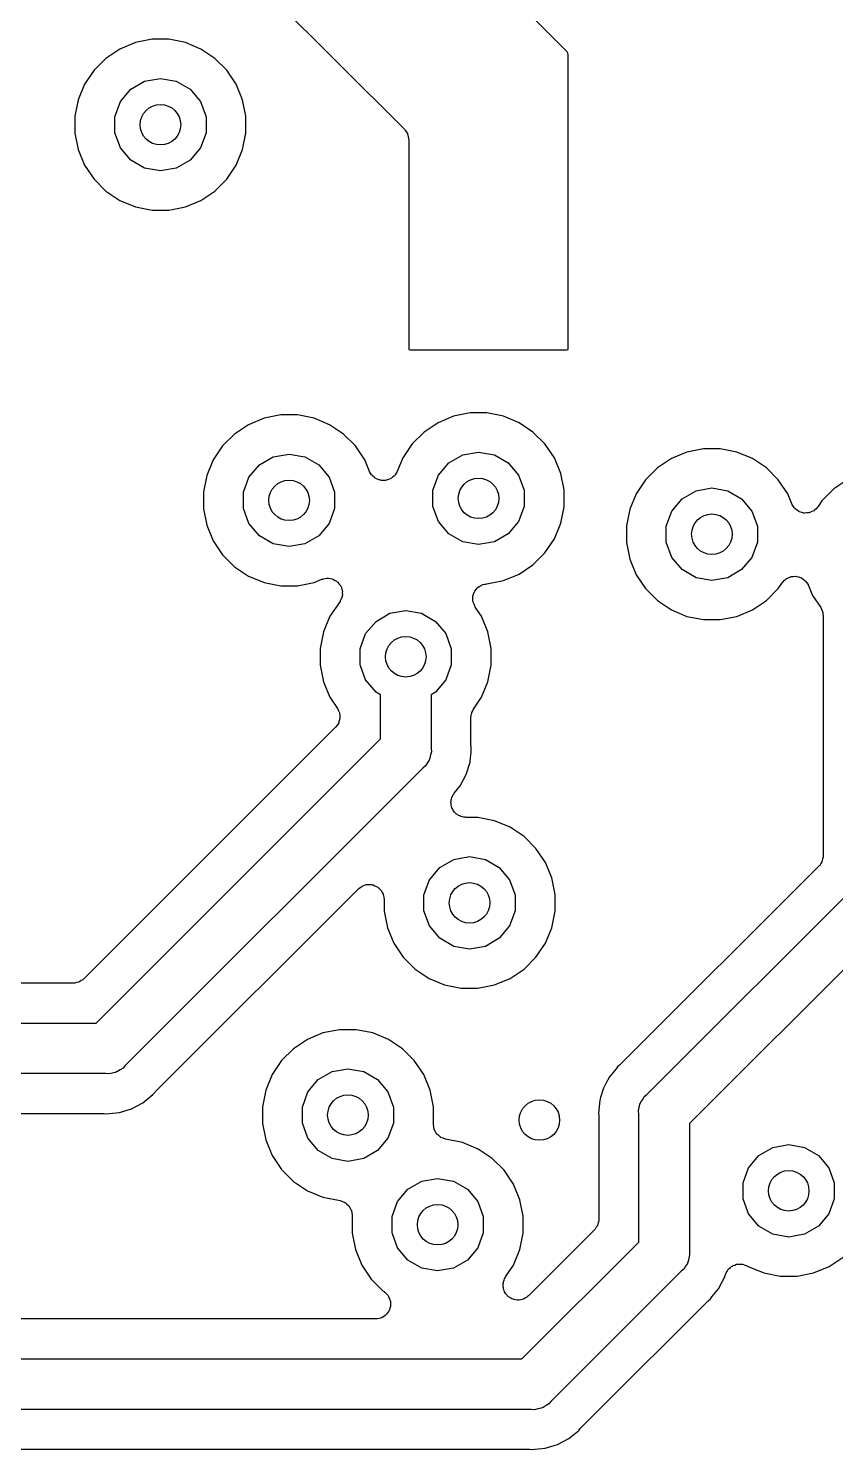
# Model space of a CAD drawing. Extents: x 91.4 to 190.2, y -113.9 to -59.9.
# Drawn here: x 131.45 to 139.54, y -96.61 to -82.34 of the extents above; entities that cross this region are included whole.
import ezdxf

# ---------------------------------------------------------------- set-up
doc = ezdxf.new("R2010")
doc.units = 0
doc.header["$MEASUREMENT"] = 0
doc.layers.add('BLACK', color=7, linetype='CONTINUOUS')

msp = doc.modelspace()

# ---------------------------------------------------------------- linework, layer by layer
at = {"layer": 'BLACK', "linetype": 'CONTINUOUS'}
for p, q in [((133.474, -81.6139), (135.216, -83.3561)), ((136.85, -82.5796), (136.504, -82.2339)), ((132.364, -82.5504), (132.224, -82.6442)), ((132.52, -82.4857), (132.364, -82.5504)), ((132.686, -82.4528), (132.52, -82.4857)), ((132.854, -82.4528), (132.686, -82.4528)), ((133.02, -82.4857), (132.854, -82.4528)), ((133.176, -82.5504), (133.02, -82.4857)), ((133.316, -82.6442), (133.176, -82.5504)), ((136.857, -82.5911), (136.85, -82.5796)), ((132.224, -82.6442), (132.104, -82.7636)), ((133.436, -82.7636), (133.316, -82.6442)), ((136.86, -82.6048), (136.857, -82.5911)), ((136.86, -85.5552), (136.86, -82.6048)), ((132.104, -82.7636), (132.01, -82.904)), ((132.611, -82.8737), (132.77, -82.8457)), ((132.77, -82.8457), (132.929, -82.8737)), ((133.53, -82.904), (133.436, -82.7636)), ((132.01, -82.904), (131.946, -83.06)), ((132.368, -83.0779), (132.472, -82.9544)), ((132.472, -82.9544), (132.611, -82.8737)), ((132.929, -82.8737), (133.068, -82.9544)), ((133.068, -82.9544), (133.172, -83.0779)), ((133.594, -83.06), (133.53, -82.904)), ((131.946, -83.06), (131.913, -83.2256)), ((132.313, -83.2294), (132.368, -83.0779)), ((133.172, -83.0779), (133.227, -83.2294)), ((133.627, -83.2256), (133.594, -83.06)), ((131.913, -83.2256), (131.913, -83.3944)), ((132.313, -83.3906), (132.313, -83.2294)), ((133.227, -83.2294), (133.227, -83.3906)), ((133.627, -83.3944), (133.627, -83.2256)), ((131.913, -83.3944), (131.946, -83.56)), ((132.368, -83.5421), (132.313, -83.3906)), ((133.227, -83.3906), (133.172, -83.5421)), ((133.594, -83.56), (133.627, -83.3944)), ((135.216, -83.3561), (135.22, -83.3615)), ((135.22, -83.3615), (135.225, -83.3657)), ((135.225, -83.3657), (135.235, -83.3827)), ((135.235, -83.3827), (135.246, -83.3987)), ((135.246, -83.3987), (135.248, -83.4051)), ((135.248, -83.4051), (135.251, -83.4108)), ((135.251, -83.4108), (135.254, -83.4301)), ((135.254, -83.4301), (135.259, -83.4491)), ((131.946, -83.56), (132.01, -83.716)), ((132.472, -83.6656), (132.368, -83.5421)), ((133.172, -83.5421), (133.068, -83.6656)), ((133.53, -83.716), (133.594, -83.56)), ((135.259, -83.4491), (135.259, -83.4556)), ((135.259, -83.4556), (135.26, -83.4621)), ((135.26, -83.4621), (135.26, -85.5552)), ((132.01, -83.716), (132.104, -83.8564)), ((132.611, -83.7463), (132.472, -83.6656)), ((133.068, -83.6656), (132.929, -83.7463)), ((133.436, -83.8564), (133.53, -83.716)), ((132.104, -83.8564), (132.224, -83.9758)), ((132.77, -83.7743), (132.611, -83.7463)), ((132.929, -83.7463), (132.77, -83.7743)), ((133.316, -83.9758), (133.436, -83.8564)), ((132.224, -83.9758), (132.364, -84.0696)), ((133.176, -84.0696), (133.316, -83.9758)), ((132.364, -84.0696), (132.52, -84.1343)), ((132.52, -84.1343), (132.686, -84.1672)), ((132.854, -84.1672), (133.02, -84.1343)), ((133.02, -84.1343), (133.176, -84.0696)), ((132.686, -84.1672), (132.854, -84.1672)), ((135.26, -85.5552), (135.262, -85.5675)), ((135.262, -85.5675), (135.275, -85.57)), ((135.275, -85.57), (136.845, -85.57)), ((136.845, -85.57), (136.858, -85.5675)), ((136.858, -85.5675), (136.86, -85.5552)), ((133.81, -86.2557), (133.654, -86.3204)), ((133.976, -86.2228), (133.81, -86.2557)), ((134.144, -86.2228), (133.976, -86.2228)), ((134.31, -86.2557), (134.144, -86.2228)), ((134.466, -86.3204), (134.31, -86.2557)), ((135.71, -86.2357), (135.554, -86.3004)), ((135.876, -86.2028), (135.71, -86.2357)), ((136.044, -86.2028), (135.876, -86.2028)), ((136.21, -86.2357), (136.044, -86.2028)), ((136.366, -86.3004), (136.21, -86.2357)), ((133.514, -86.4142), (133.394, -86.5336)), ((133.654, -86.3204), (133.514, -86.4142)), ((134.606, -86.4142), (134.466, -86.3204)), ((134.726, -86.5336), (134.606, -86.4142)), ((135.414, -86.3942), (135.294, -86.5136)), ((135.554, -86.3004), (135.414, -86.3942)), ((136.506, -86.3942), (136.366, -86.3004)), ((136.626, -86.5136), (136.506, -86.3942)), ((133.394, -86.5336), (133.3, -86.674)), ((134.82, -86.674), (134.726, -86.5336)), ((135.294, -86.5136), (135.2, -86.654)), ((136.72, -86.654), (136.626, -86.5136)), ((138.216, -86.5628), (138.05, -86.5957)), ((138.384, -86.5628), (138.216, -86.5628)), ((138.55, -86.5957), (138.384, -86.5628)), ((133.3, -86.674), (133.236, -86.83)), ((133.762, -86.7244), (133.901, -86.6437)), ((133.901, -86.6437), (134.06, -86.6157)), ((134.06, -86.6157), (134.219, -86.6437)), ((134.219, -86.6437), (134.358, -86.7244)), ((134.867, -86.789), (134.82, -86.674)), ((135.2, -86.654), (135.144, -86.789)), ((135.558, -86.8279), (135.662, -86.7044)), ((135.662, -86.7044), (135.801, -86.6237)), ((135.801, -86.6237), (135.96, -86.5957)), ((135.96, -86.5957), (136.119, -86.6237)), ((136.119, -86.6237), (136.258, -86.7044)), ((136.258, -86.7044), (136.362, -86.8279)), ((136.784, -86.81), (136.72, -86.654)), ((137.894, -86.6604), (137.754, -86.7542)), ((138.05, -86.5957), (137.894, -86.6604)), ((138.706, -86.6604), (138.55, -86.5957)), ((138.846, -86.7542), (138.706, -86.6604)), ((133.236, -86.83), (133.203, -86.9956)), ((133.603, -86.9994), (133.658, -86.8479)), ((133.658, -86.8479), (133.762, -86.7244)), ((134.358, -86.7244), (134.462, -86.8479)), ((134.462, -86.8479), (134.517, -86.9994)), ((134.878, -86.8055), (134.867, -86.789)), ((134.887, -86.8229), (134.878, -86.8055)), ((134.892, -86.8273), (134.887, -86.8229)), ((134.895, -86.8329), (134.892, -86.8273)), ((134.911, -86.8448), (134.895, -86.8329)), ((134.925, -86.8581), (134.911, -86.8448)), ((134.931, -86.8606), (134.925, -86.8581)), ((134.937, -86.8646), (134.931, -86.8606)), ((134.955, -86.8705), (134.937, -86.8646)), ((135.075, -86.8646), (135.056, -86.8705)), ((135.08, -86.8606), (135.075, -86.8646)), ((135.086, -86.8581), (135.08, -86.8606)), ((135.101, -86.8448), (135.086, -86.8581)), ((135.116, -86.8329), (135.101, -86.8448)), ((135.12, -86.8273), (135.116, -86.8329)), ((135.125, -86.8229), (135.12, -86.8273)), ((135.134, -86.8055), (135.125, -86.8229)), ((135.144, -86.789), (135.134, -86.8055)), ((135.503, -86.9794), (135.558, -86.8279)), ((136.362, -86.8279), (136.417, -86.9794)), ((136.817, -86.9756), (136.784, -86.81)), ((137.754, -86.7542), (137.634, -86.8736)), ((138.966, -86.8736), (138.846, -86.7542)), ((133.203, -86.9956), (133.203, -87.1644)), ((133.603, -87.1606), (133.603, -86.9994)), ((134.517, -86.9994), (134.517, -87.1606)), ((134.973, -86.878), (134.955, -86.8705)), ((134.98, -86.8783), (134.973, -86.878)), ((134.986, -86.8803), (134.98, -86.8783)), ((135.006, -86.8794), (134.986, -86.8803)), ((135.025, -86.8803), (135.006, -86.8794)), ((135.032, -86.8783), (135.025, -86.8803)), ((135.038, -86.878), (135.032, -86.8783)), ((135.056, -86.8705), (135.038, -86.878)), ((135.503, -87.1406), (135.503, -86.9794)), ((136.417, -86.9794), (136.417, -87.1406)), ((136.817, -87.1444), (136.817, -86.9756)), ((137.634, -86.8736), (137.54, -87.014)), ((138.002, -87.0644), (138.141, -86.9837)), ((138.141, -86.9837), (138.3, -86.9557)), ((138.3, -86.9557), (138.459, -86.9837)), ((138.459, -86.9837), (138.598, -87.0644)), ((139.06, -87.014), (138.966, -86.8736)), ((139.524, -86.9642), (139.404, -87.0836)), ((139.664, -86.8704), (139.524, -86.9642)), ((135.558, -87.2921), (135.503, -87.1406)), ((136.417, -87.1406), (136.362, -87.2921)), ((136.784, -87.31), (136.817, -87.1444)), ((137.54, -87.014), (137.476, -87.17)), ((137.898, -87.1879), (138.002, -87.0644)), ((138.598, -87.0644), (138.702, -87.1879)), ((139.102, -87.116), (139.06, -87.014)), ((139.105, -87.1201), (139.102, -87.116)), ((139.106, -87.1249), (139.105, -87.1201)), ((139.118, -87.142), (139.106, -87.1249)), ((139.13, -87.1599), (139.118, -87.142)), ((139.359, -87.1499), (139.344, -87.1642)), ((139.362, -87.1455), (139.359, -87.1499)), ((139.365, -87.1419), (139.362, -87.1455)), ((139.404, -87.0836), (139.365, -87.1419)), ((133.203, -87.1644), (133.236, -87.33)), ((133.658, -87.3121), (133.603, -87.1606)), ((134.517, -87.1606), (134.462, -87.3121)), ((135.662, -87.4156), (135.558, -87.2921)), ((136.362, -87.2921), (136.258, -87.4156)), ((137.476, -87.17), (137.443, -87.3356)), ((137.843, -87.3394), (137.898, -87.1879)), ((138.702, -87.1879), (138.757, -87.3394)), ((139.134, -87.1629), (139.13, -87.1599)), ((139.137, -87.1669), (139.134, -87.1629)), ((139.154, -87.1787), (139.137, -87.1669)), ((139.171, -87.1916), (139.154, -87.1787)), ((139.176, -87.1931), (139.171, -87.1916)), ((139.18, -87.1959), (139.176, -87.1931)), ((139.201, -87.2009), (139.18, -87.1959)), ((139.221, -87.2073), (139.201, -87.2009)), ((139.226, -87.2071), (139.221, -87.2073)), ((139.231, -87.2082), (139.226, -87.2071)), ((139.252, -87.2059), (139.231, -87.2082)), ((139.273, -87.205), (139.252, -87.2059)), ((139.278, -87.2031), (139.273, -87.205)), ((139.282, -87.2026), (139.278, -87.2031)), ((139.301, -87.1932), (139.282, -87.2026)), ((139.321, -87.1851), (139.301, -87.1932)), ((139.325, -87.1817), (139.321, -87.1851)), ((139.329, -87.1795), (139.325, -87.1817)), ((139.344, -87.1642), (139.329, -87.1795)), ((133.236, -87.33), (133.3, -87.486)), ((133.762, -87.4356), (133.658, -87.3121)), ((133.901, -87.5163), (133.762, -87.4356)), ((134.358, -87.4356), (134.219, -87.5163)), ((134.462, -87.3121), (134.358, -87.4356)), ((135.801, -87.4963), (135.662, -87.4156)), ((136.258, -87.4156), (136.119, -87.4963)), ((136.72, -87.466), (136.784, -87.31)), ((137.443, -87.3356), (137.443, -87.5044)), ((137.843, -87.5006), (137.843, -87.3394)), ((138.757, -87.3394), (138.757, -87.5006)), ((133.3, -87.486), (133.394, -87.6264)), ((134.06, -87.5443), (133.901, -87.5163)), ((134.219, -87.5163), (134.06, -87.5443)), ((135.96, -87.5243), (135.801, -87.4963)), ((136.119, -87.4963), (135.96, -87.5243)), ((136.626, -87.6064), (136.72, -87.466)), ((137.443, -87.5044), (137.476, -87.67)), ((137.898, -87.6521), (137.843, -87.5006)), ((138.757, -87.5006), (138.702, -87.6521)), ((133.394, -87.6264), (133.514, -87.7458)), ((136.506, -87.7258), (136.626, -87.6064)), ((137.476, -87.67), (137.54, -87.826)), ((138.002, -87.7756), (137.898, -87.6521)), ((138.702, -87.6521), (138.598, -87.7756)), ((133.514, -87.7458), (133.654, -87.8396)), ((133.654, -87.8396), (133.81, -87.9043)), ((134.404, -87.8662), (134.422, -87.8643)), ((134.422, -87.8643), (134.44, -87.8604)), ((134.44, -87.8604), (134.448, -87.8615)), ((134.448, -87.8615), (134.456, -87.8606)), ((134.456, -87.8606), (134.473, -87.8648)), ((134.473, -87.8648), (134.491, -87.8672)), ((136.21, -87.8843), (136.366, -87.8196)), ((136.366, -87.8196), (136.506, -87.7258)), ((137.54, -87.826), (137.634, -87.9664)), ((138.141, -87.8563), (138.002, -87.7756)), ((138.3, -87.8843), (138.141, -87.8563)), ((138.459, -87.8563), (138.3, -87.8843)), ((138.598, -87.7756), (138.459, -87.8563)), ((139.045, -87.8683), (139.049, -87.8649)), ((139.049, -87.8649), (139.069, -87.8568)), ((139.069, -87.8568), (139.088, -87.8474)), ((139.088, -87.8474), (139.092, -87.8469)), ((139.092, -87.8469), (139.097, -87.845)), ((139.097, -87.845), (139.118, -87.8441)), ((139.118, -87.8441), (139.139, -87.8418)), ((139.139, -87.8418), (139.144, -87.8429)), ((139.144, -87.8429), (139.149, -87.8427)), ((139.149, -87.8427), (139.169, -87.8491)), ((139.169, -87.8491), (139.19, -87.8541)), ((139.19, -87.8541), (139.194, -87.8569)), ((139.194, -87.8569), (139.199, -87.8584)), ((139.199, -87.8584), (139.216, -87.8713)), ((133.81, -87.9043), (133.976, -87.9372)), ((133.976, -87.9372), (134.144, -87.9372)), ((134.144, -87.9372), (134.31, -87.9043)), ((134.31, -87.9043), (134.389, -87.8717)), ((134.389, -87.8717), (134.397, -87.8699)), ((134.397, -87.8699), (134.404, -87.8662)), ((134.491, -87.8672), (134.499, -87.871)), ((134.499, -87.871), (134.507, -87.873)), ((134.507, -87.873), (134.521, -87.8829)), ((134.521, -87.8829), (134.537, -87.8912)), ((134.537, -87.8912), (134.543, -87.8973)), ((134.543, -87.8973), (134.55, -87.9019)), ((134.55, -87.9019), (134.56, -87.9164)), ((134.56, -87.9164), (134.573, -87.9297)), ((134.573, -87.9297), (134.576, -87.9373)), ((134.576, -87.9373), (134.581, -87.9439)), ((134.581, -87.9439), (134.586, -87.9612)), ((134.586, -87.9612), (134.593, -87.9778)), ((134.593, -87.9778), (134.593, -87.986)), ((134.593, -87.986), (134.595, -87.9939)), ((134.595, -87.9939), (134.594, -88.0119)), ((135.911, -88.0212), (135.917, -88.0009)), ((135.917, -88.0009), (135.92, -87.9969)), ((135.92, -87.9969), (135.922, -87.9922)), ((135.922, -87.9922), (135.936, -87.9759)), ((135.936, -87.9759), (135.948, -87.9588)), ((135.948, -87.9588), (135.952, -87.9561)), ((135.952, -87.9561), (135.956, -87.9523)), ((135.956, -87.9523), (135.974, -87.9417)), ((135.974, -87.9417), (135.992, -87.9299)), ((135.992, -87.9299), (135.996, -87.9287)), ((135.996, -87.9287), (136.001, -87.9262)), ((136.001, -87.9262), (136.022, -87.9226)), ((136.022, -87.9226), (136.027, -87.9212)), ((136.027, -87.9212), (136.03, -87.9201)), ((136.03, -87.9201), (136.039, -87.9183)), ((136.039, -87.9183), (136.042, -87.9175)), ((136.042, -87.9175), (136.043, -87.9176)), ((136.043, -87.9176), (136.21, -87.8843)), ((137.634, -87.9664), (137.754, -88.0858)), ((138.846, -88.0858), (138.966, -87.9664)), ((138.966, -87.9664), (139.005, -87.9081)), ((139.005, -87.9081), (139.008, -87.9045)), ((139.008, -87.9045), (139.011, -87.9001)), ((139.011, -87.9001), (139.026, -87.8858)), ((139.026, -87.8858), (139.041, -87.8705)), ((139.041, -87.8705), (139.045, -87.8683)), ((139.216, -87.8713), (139.233, -87.8831)), ((139.233, -87.8831), (139.236, -87.8871)), ((139.236, -87.8871), (139.24, -87.8901)), ((139.24, -87.8901), (139.252, -87.908)), ((139.252, -87.908), (139.264, -87.9251)), ((139.264, -87.9251), (139.265, -87.9299)), ((139.265, -87.9299), (139.268, -87.934)), ((139.268, -87.934), (139.31, -88.036)), ((134.571, -88.0936), (134.47, -88.244)), ((134.574, -88.086), (134.571, -88.0936)), ((134.579, -88.0795), (134.574, -88.086)), ((134.585, -88.0624), (134.579, -88.0795)), ((134.592, -88.0459), (134.585, -88.0624)), ((134.595, -88.0298), (134.592, -88.0377)), ((134.592, -88.0377), (134.592, -88.0459)), ((134.594, -88.0119), (134.595, -88.0298)), ((135.903, -88.0509), (135.904, -88.0461)), ((135.904, -88.072), (135.903, -88.0509)), ((135.904, -88.0412), (135.911, -88.0212)), ((135.904, -88.0461), (135.904, -88.0412)), ((135.904, -88.0932), (135.904, -88.072)), ((135.906, -88.0979), (135.904, -88.0932)), ((135.906, -88.1029), (135.906, -88.0979)), ((135.915, -88.1223), (135.906, -88.1029)), ((135.922, -88.1422), (135.915, -88.1223)), ((135.925, -88.146), (135.922, -88.1422)), ((135.927, -88.1505), (135.925, -88.146)), ((135.99, -88.244), (135.927, -88.1505)), ((137.754, -88.0858), (137.894, -88.1796)), ((138.706, -88.1796), (138.846, -88.0858)), ((139.31, -88.036), (139.391, -88.1563)), ((134.47, -88.244), (134.406, -88.4)), ((134.932, -88.2944), (135.071, -88.2137)), ((135.071, -88.2137), (135.23, -88.1857)), ((135.23, -88.1857), (135.389, -88.2137)), ((135.389, -88.2137), (135.528, -88.2944)), ((136.054, -88.4), (135.99, -88.244)), ((137.894, -88.1796), (138.05, -88.2443)), ((138.05, -88.2443), (138.216, -88.2772)), ((138.216, -88.2772), (138.384, -88.2772)), ((138.384, -88.2772), (138.55, -88.2443)), ((138.55, -88.2443), (138.706, -88.1796)), ((139.391, -88.1563), (139.398, -88.1728)), ((139.398, -88.1728), (139.407, -88.1883)), ((139.407, -88.1883), (139.408, -88.1965)), ((139.408, -88.1965), (139.412, -88.204)), ((139.412, -88.204), (139.413, -88.2219)), ((139.413, -88.2219), (139.416, -88.2396)), ((139.416, -88.2396), (139.416, -90.647)), ((134.406, -88.4), (134.373, -88.5656)), ((134.773, -88.5694), (134.828, -88.4179)), ((134.828, -88.4179), (134.932, -88.2944)), ((135.528, -88.2944), (135.632, -88.4179)), ((135.632, -88.4179), (135.687, -88.5694)), ((136.087, -88.5656), (136.054, -88.4)), ((134.373, -88.5656), (134.373, -88.7344)), ((134.773, -88.7306), (134.773, -88.5694)), ((135.687, -88.5694), (135.687, -88.7306)), ((136.087, -88.7344), (136.087, -88.5656)), ((134.373, -88.7344), (134.406, -88.9)), ((134.828, -88.8821), (134.773, -88.7306)), ((135.687, -88.7306), (135.632, -88.8821)), ((136.054, -88.9), (136.087, -88.7344)), ((134.406, -88.9), (134.47, -89.056)), ((134.932, -89.0056), (134.828, -88.8821)), ((134.976, -89.0313), (134.932, -89.0056)), ((135.528, -89.0056), (135.484, -89.0313)), ((135.632, -88.8821), (135.528, -89.0056)), ((135.99, -89.056), (136.054, -88.9)), ((134.47, -89.056), (134.546, -89.1687)), ((134.976, -89.4748), (134.976, -89.0313)), ((135.484, -89.0313), (135.484, -89.5689)), ((135.909, -89.1763), (135.99, -89.056)), ((134.546, -89.1687), (134.555, -89.1911)), ((134.555, -89.1911), (134.566, -89.2132)), ((134.57, -89.2684), (134.563, -89.2918)), ((134.566, -89.2132), (134.566, -89.2149)), ((134.566, -89.2149), (134.567, -89.2164)), ((134.567, -89.2164), (134.568, -89.2408)), ((134.568, -89.2408), (134.57, -89.2651)), ((134.57, -89.2651), (134.57, -89.2667)), ((134.57, -89.2667), (134.57, -89.2684)), ((135.884, -89.2596), (135.887, -89.2419)), ((135.884, -89.5405), (135.884, -89.2596)), ((135.887, -89.2419), (135.888, -89.224)), ((135.888, -89.224), (135.892, -89.2164)), ((135.892, -89.2164), (135.893, -89.2083)), ((135.893, -89.2083), (135.902, -89.1928)), ((135.902, -89.1928), (135.909, -89.1763)), ((134.527, -89.3581), (132.003, -91.8821)), ((134.541, -89.3381), (134.527, -89.3581)), ((134.555, -89.3184), (134.541, -89.3381)), ((134.556, -89.3168), (134.555, -89.3184)), ((134.557, -89.3154), (134.556, -89.3168)), ((134.563, -89.2918), (134.557, -89.3154)), ((132.125, -92.326), (134.976, -89.4748)), ((135.484, -89.5689), (135.487, -89.6025)), ((135.885, -89.5478), (135.884, -89.5405)), ((135.885, -89.5552), (135.885, -89.5478)), ((135.887, -89.58), (135.885, -89.5552)), ((135.444, -89.7166), (135.428, -89.7458)), ((135.464, -89.689), (135.444, -89.7166)), ((135.467, -89.678), (135.464, -89.689)), ((135.472, -89.6682), (135.467, -89.678)), ((135.478, -89.635), (135.472, -89.6682)), ((135.487, -89.6025), (135.478, -89.635)), ((135.837, -89.8315), (135.875, -89.7082)), ((135.875, -89.7082), (135.876, -89.6968)), ((135.876, -89.6968), (135.885, -89.6048)), ((135.885, -89.6048), (135.887, -89.58)), ((135.885, -89.6048), (135.885, -89.6048)), ((135.402, -89.7674), (132.417, -92.7518)), ((135.428, -89.7458), (135.402, -89.7674)), ((135.776, -89.9451), (135.837, -89.8315)), ((135.717, -90.0176), (135.776, -89.9451)), ((135.683, -90.1144), (135.685, -90.1007)), ((135.685, -90.1265), (135.683, -90.1144)), ((135.685, -90.0868), (135.689, -90.0752)), ((135.685, -90.1007), (135.685, -90.0868)), ((135.685, -90.1388), (135.685, -90.1265)), ((135.69, -90.1519), (135.685, -90.1388)), ((135.689, -90.0752), (135.691, -90.063)), ((135.691, -90.063), (135.698, -90.0509)), ((135.698, -90.0509), (135.703, -90.0378)), ((135.703, -90.0378), (135.711, -90.0284)), ((135.711, -90.0284), (135.717, -90.0176)), ((135.692, -90.1656), (135.69, -90.1519)), ((135.699, -90.1762), (135.692, -90.1656)), ((135.703, -90.1878), (135.699, -90.1762)), ((135.712, -90.1985), (135.703, -90.1878)), ((135.719, -90.2105), (135.712, -90.1985)), ((135.728, -90.2183), (135.719, -90.2105)), ((135.736, -90.2277), (135.728, -90.2183)), ((135.748, -90.2347), (135.736, -90.2277)), ((135.759, -90.2435), (135.748, -90.2347)), ((135.771, -90.2476), (135.759, -90.2435)), ((135.782, -90.2538), (135.771, -90.2476)), ((135.795, -90.2562), (135.782, -90.2538)), ((135.808, -90.2608), (135.795, -90.2562)), ((135.821, -90.2607), (135.808, -90.2608)), ((135.833, -90.2628), (135.821, -90.2607)), ((135.954, -90.2628), (135.833, -90.2628)), ((136.12, -90.2957), (135.954, -90.2628)), ((136.276, -90.3604), (136.12, -90.2957)), ((136.416, -90.4542), (136.276, -90.3604)), ((136.536, -90.5736), (136.416, -90.4542)), ((136.63, -90.714), (136.536, -90.5736)), ((135.572, -90.7644), (135.711, -90.6837)), ((135.711, -90.6837), (135.87, -90.6557)), ((135.87, -90.6557), (136.029, -90.6837)), ((136.029, -90.6837), (136.168, -90.7644)), ((136.694, -90.87), (136.63, -90.714)), ((139.402, -90.7104), (139.391, -90.7264)), ((139.404, -90.704), (139.402, -90.7104)), ((139.407, -90.6983), (139.404, -90.704)), ((139.41, -90.679), (139.407, -90.6983)), ((139.415, -90.66), (139.41, -90.679)), ((139.416, -90.647), (139.415, -90.6535)), ((139.415, -90.6535), (139.415, -90.66)), ((135.468, -90.8879), (135.572, -90.7644)), ((136.168, -90.7644), (136.272, -90.8879)), ((139.372, -90.753), (137.385, -92.7396)), ((139.376, -90.7476), (139.372, -90.753)), ((139.381, -90.7434), (139.376, -90.7476)), ((139.391, -90.7264), (139.381, -90.7434)), ((132.72, -93.0145), (134.757, -90.9782)), ((134.757, -90.9782), (134.773, -90.9669)), ((134.773, -90.9669), (134.788, -90.9543)), ((134.788, -90.9543), (134.794, -90.9521)), ((134.794, -90.9521), (134.799, -90.9483)), ((134.799, -90.9483), (134.818, -90.9432)), ((134.818, -90.9432), (134.837, -90.9365)), ((134.837, -90.9365), (134.843, -90.9365)), ((134.843, -90.9365), (134.85, -90.9348)), ((134.85, -90.9348), (134.869, -90.9365)), ((134.869, -90.9365), (134.889, -90.9365)), ((134.889, -90.9365), (134.895, -90.9388)), ((134.895, -90.9388), (134.902, -90.9393)), ((134.902, -90.9393), (134.919, -90.9476)), ((134.919, -90.9476), (134.938, -90.9543)), ((134.938, -90.9543), (134.943, -90.9586)), ((134.943, -90.9586), (134.949, -90.9614)), ((134.949, -90.9614), (134.963, -90.9752)), ((134.963, -90.9752), (134.978, -90.9878)), ((134.978, -90.9878), (134.981, -90.9935)), ((134.981, -90.9935), (134.986, -90.9982)), ((134.986, -90.9982), (134.994, -91.016)), ((135.413, -91.0394), (135.468, -90.8879)), ((136.272, -90.8879), (136.327, -91.0394)), ((136.727, -91.0356), (136.694, -90.87)), ((137.648, -93.0426), (139.816, -90.8748)), ((134.994, -91.016), (135.004, -91.0329)), ((135.004, -91.0329), (135.005, -91.0394)), ((135.005, -91.0394), (135.008, -91.0454)), ((135.008, -91.0454), (135.009, -91.0649)), ((135.009, -91.0649), (135.013, -91.0842)), ((135.013, -91.0842), (135.013, -91.2044)), ((135.413, -91.2006), (135.413, -91.0394)), ((136.327, -91.0394), (136.327, -91.2006)), ((136.727, -91.2044), (136.727, -91.0356)), ((135.013, -91.2044), (135.046, -91.37)), ((135.468, -91.3521), (135.413, -91.2006)), ((136.327, -91.2006), (136.272, -91.3521)), ((136.694, -91.37), (136.727, -91.2044)), ((140.242, -91.1674), (138.074, -93.3352)), ((135.046, -91.37), (135.11, -91.526)), ((135.572, -91.4756), (135.468, -91.3521)), ((136.272, -91.3521), (136.168, -91.4756)), ((136.63, -91.526), (136.694, -91.37)), ((135.11, -91.526), (135.204, -91.6664)), ((135.711, -91.5563), (135.572, -91.4756)), ((135.87, -91.5843), (135.711, -91.5563)), ((136.029, -91.5563), (135.87, -91.5843)), ((136.168, -91.4756), (136.029, -91.5563)), ((136.536, -91.6664), (136.63, -91.526)), ((135.204, -91.6664), (135.324, -91.7858)), ((136.416, -91.7858), (136.536, -91.6664)), ((135.324, -91.7858), (135.464, -91.8796)), ((136.276, -91.8796), (136.416, -91.7858)), ((131.897, -91.926), (128.771, -91.926)), ((131.903, -91.9249), (131.897, -91.926)), ((131.91, -91.9254), (131.903, -91.9249)), ((131.929, -91.9204), (131.91, -91.9254)), ((131.948, -91.917), (131.929, -91.9204)), ((131.954, -91.9137), (131.948, -91.917)), ((131.96, -91.9119), (131.954, -91.9137)), ((131.976, -91.9007), (131.96, -91.9119)), ((131.993, -91.8909), (131.976, -91.9007)), ((131.998, -91.8859), (131.993, -91.8909)), ((132.003, -91.8821), (131.998, -91.8859)), ((135.464, -91.8796), (135.62, -91.9443)), ((135.62, -91.9443), (135.786, -91.9772)), ((135.786, -91.9772), (135.954, -91.9772)), ((135.954, -91.9772), (136.12, -91.9443)), ((136.12, -91.9443), (136.276, -91.8796)), ((115.705, -92.326), (132.125, -92.326)), ((134.4, -92.4257), (134.244, -92.4904)), ((134.566, -92.3928), (134.4, -92.4257)), ((134.734, -92.3928), (134.566, -92.3928)), ((134.9, -92.4257), (134.734, -92.3928)), ((135.056, -92.4904), (134.9, -92.4257)), ((134.244, -92.4904), (134.104, -92.5842)), ((135.196, -92.5842), (135.056, -92.4904)), ((133.984, -92.7036), (133.89, -92.844)), ((134.104, -92.5842), (133.984, -92.7036)), ((135.316, -92.7036), (135.196, -92.5842)), ((135.41, -92.844), (135.316, -92.7036)), ((132.219, -92.834), (115.611, -92.834)), ((132.252, -92.8369), (132.219, -92.834)), ((132.285, -92.8282), (132.252, -92.8369)), ((132.318, -92.8224), (132.285, -92.8282)), ((132.328, -92.8167), (132.318, -92.8224)), ((132.339, -92.8138), (132.328, -92.8167)), ((132.367, -92.7944), (132.339, -92.8138)), ((132.396, -92.7776), (132.367, -92.7944)), ((132.417, -92.7518), (132.396, -92.7776)), ((133.89, -92.844), (133.826, -93)), ((134.352, -92.8944), (134.491, -92.8137)), ((134.491, -92.8137), (134.65, -92.7857)), ((134.65, -92.7857), (134.809, -92.8137)), ((134.809, -92.8137), (134.948, -92.8944)), ((135.474, -93), (135.41, -92.844)), ((137.34, -92.7846), (137.274, -92.8649)), ((137.355, -92.7653), (137.34, -92.7846)), ((137.34, -92.7846), (137.34, -92.7846)), ((137.375, -92.7495), (137.355, -92.7653)), ((137.379, -92.7439), (137.375, -92.7495)), ((137.385, -92.7396), (137.379, -92.7439)), ((133.826, -93), (133.793, -93.1656)), ((134.248, -93.0179), (134.352, -92.8944)), ((134.948, -92.8944), (135.052, -93.0179)), ((135.507, -93.1656), (135.474, -93)), ((137.213, -92.9785), (137.184, -93.0724)), ((137.237, -92.9333), (137.213, -92.9785)), ((137.274, -92.8649), (137.237, -92.9333)), ((132.481, -93.1871), (132.595, -93.1264)), ((132.595, -93.1264), (132.695, -93.0447)), ((132.695, -93.0447), (132.71, -93.0254)), ((132.71, -93.0254), (132.716, -93.0206)), ((132.716, -93.0206), (132.72, -93.0145)), ((134.193, -93.1694), (134.248, -93.0179)), ((135.052, -93.0179), (135.107, -93.1694)), ((137.175, -93.1018), (137.163, -93.23)), ((137.184, -93.0724), (137.175, -93.1018)), ((137.184, -93.0724), (137.184, -93.0724)), ((137.572, -93.175), (137.578, -93.1418)), ((137.578, -93.1418), (137.583, -93.132)), ((137.583, -93.132), (137.586, -93.121)), ((137.586, -93.121), (137.606, -93.0934)), ((137.606, -93.0934), (137.622, -93.0642)), ((137.622, -93.0642), (137.648, -93.0426)), ((129.168, -93.234), (132.191, -93.234)), ((132.191, -93.234), (132.198, -93.2353)), ((132.198, -93.2353), (132.205, -93.2347)), ((132.205, -93.2347), (132.23, -93.2372)), ((132.23, -93.2372), (132.255, -93.2347)), ((132.255, -93.2347), (132.358, -93.2245)), ((132.255, -93.2347), (132.255, -93.2347)), ((132.255, -93.2347), (132.255, -93.2347)), ((132.358, -93.2245), (132.481, -93.1871)), ((133.793, -93.1656), (133.793, -93.3344)), ((134.193, -93.3306), (134.193, -93.1694)), ((135.107, -93.1694), (135.107, -93.3306)), ((135.507, -93.3444), (135.507, -93.1656)), ((137.163, -93.23), (137.165, -93.2548)), ((137.165, -93.2548), (137.165, -93.2622)), ((137.165, -93.2622), (137.166, -93.2695)), ((137.166, -93.2695), (137.166, -94.297)), ((137.563, -93.2075), (137.572, -93.175)), ((137.566, -93.2411), (137.563, -93.2075)), ((137.566, -94.5248), (137.566, -93.2411)), ((133.793, -93.3344), (133.826, -93.5)), ((134.248, -93.4821), (134.193, -93.3306)), ((135.107, -93.3306), (135.052, -93.4821)), ((135.511, -93.3685), (135.507, -93.3444)), ((135.515, -93.3926), (135.511, -93.3685)), ((135.516, -93.3941), (135.515, -93.3926)), ((135.516, -93.3957), (135.516, -93.3941)), ((135.528, -93.4169), (135.516, -93.3957)), ((135.54, -93.4383), (135.528, -93.4169)), ((138.074, -93.3352), (138.074, -94.6189)), ((133.826, -93.5), (133.89, -93.656)), ((134.352, -93.6056), (134.248, -93.4821)), ((135.052, -93.4821), (134.948, -93.6056)), ((135.541, -93.4394), (135.54, -93.4383)), ((135.542, -93.4408), (135.541, -93.4394)), ((135.561, -93.4565), (135.542, -93.4408)), ((135.579, -93.4726), (135.561, -93.4565)), ((135.581, -93.4732), (135.579, -93.4726)), ((135.582, -93.4743), (135.581, -93.4732)), ((135.605, -93.4827), (135.582, -93.4743)), ((135.628, -93.4915), (135.605, -93.4827)), ((135.8, -93.5257), (135.628, -93.4915)), ((135.956, -93.5904), (135.8, -93.5257)), ((138.911, -93.5737), (139.07, -93.5457)), ((139.07, -93.5457), (139.229, -93.5737)), ((133.89, -93.656), (133.984, -93.7964)), ((134.491, -93.6863), (134.352, -93.6056)), ((134.65, -93.7143), (134.491, -93.6863)), ((134.809, -93.6863), (134.65, -93.7143)), ((134.948, -93.6056), (134.809, -93.6863)), ((136.096, -93.6842), (135.956, -93.5904)), ((136.216, -93.8036), (136.096, -93.6842)), ((138.668, -93.7779), (138.772, -93.6544)), ((138.772, -93.6544), (138.911, -93.5737)), ((139.229, -93.5737), (139.368, -93.6544)), ((139.368, -93.6544), (139.472, -93.7779)), ((133.984, -93.7964), (134.104, -93.9158)), ((136.31, -93.944), (136.216, -93.8036)), ((138.613, -93.9294), (138.668, -93.7779)), ((139.472, -93.7779), (139.527, -93.9294)), ((134.104, -93.9158), (134.244, -94.0096)), ((135.148, -94.1179), (135.252, -93.9944)), ((135.252, -93.9944), (135.391, -93.9137)), ((135.391, -93.9137), (135.55, -93.8857)), ((135.55, -93.8857), (135.709, -93.9137)), ((135.709, -93.9137), (135.848, -93.9944)), ((135.848, -93.9944), (135.952, -94.1179)), ((136.374, -94.1), (136.31, -93.944)), ((138.613, -94.0906), (138.613, -93.9294)), ((139.527, -93.9294), (139.527, -94.0906)), ((134.244, -94.0096), (134.4, -94.0743)), ((134.4, -94.0743), (134.572, -94.1085)), ((134.572, -94.1085), (134.595, -94.1174)), ((134.595, -94.1174), (134.618, -94.1257)), ((134.618, -94.1257), (134.619, -94.1268)), ((134.619, -94.1268), (134.621, -94.1274)), ((134.621, -94.1274), (134.639, -94.1435)), ((135.093, -94.2694), (135.148, -94.1179)), ((135.952, -94.1179), (136.007, -94.2694)), ((136.407, -94.2656), (136.374, -94.1)), ((138.668, -94.2421), (138.613, -94.0906)), ((139.527, -94.0906), (139.472, -94.2421)), ((134.639, -94.1435), (134.658, -94.1592)), ((134.658, -94.1592), (134.659, -94.1606)), ((134.659, -94.1606), (134.66, -94.1617)), ((134.66, -94.1617), (134.672, -94.1831)), ((134.672, -94.1831), (134.684, -94.2043)), ((134.684, -94.2043), (134.684, -94.2059)), ((134.684, -94.2059), (134.685, -94.2074)), ((134.685, -94.2074), (134.689, -94.2315)), ((134.689, -94.2315), (134.693, -94.2556)), ((134.693, -94.2556), (134.693, -94.4344)), ((135.093, -94.4306), (135.093, -94.2694)), ((136.007, -94.2694), (136.007, -94.4306)), ((136.407, -94.4344), (136.407, -94.2656)), ((138.772, -94.3656), (138.668, -94.2421)), ((139.472, -94.2421), (139.368, -94.3656)), ((137.122, -94.403), (136.461, -95.0637)), ((137.126, -94.3976), (137.122, -94.403)), ((137.131, -94.3934), (137.126, -94.3976)), ((137.141, -94.3764), (137.131, -94.3934)), ((137.152, -94.3604), (137.141, -94.3764)), ((137.154, -94.354), (137.152, -94.3604)), ((137.157, -94.3483), (137.154, -94.354)), ((137.16, -94.329), (137.157, -94.3483)), ((137.165, -94.31), (137.16, -94.329)), ((137.166, -94.297), (137.165, -94.3035)), ((137.165, -94.3035), (137.165, -94.31)), ((138.911, -94.4463), (138.772, -94.3656)), ((139.368, -94.3656), (139.229, -94.4463)), ((134.693, -94.4344), (134.726, -94.6)), ((135.148, -94.5821), (135.093, -94.4306)), ((136.007, -94.4306), (135.952, -94.5821)), ((136.374, -94.6), (136.407, -94.4344)), ((136.395, -95.696), (137.566, -94.5248)), ((139.07, -94.4743), (138.911, -94.4463)), ((139.229, -94.4463), (139.07, -94.4743)), ((134.726, -94.6), (134.79, -94.756)), ((135.252, -94.7056), (135.148, -94.5821)), ((135.391, -94.7863), (135.252, -94.7056)), ((135.848, -94.7056), (135.709, -94.7863)), ((135.952, -94.5821), (135.848, -94.7056)), ((136.31, -94.756), (136.374, -94.6)), ((138.068, -94.685), (138.062, -94.7182)), ((138.077, -94.6525), (138.068, -94.685)), ((138.074, -94.6189), (138.077, -94.6525)), ((139.476, -94.7696), (139.616, -94.6758)), ((134.79, -94.756), (134.884, -94.8964)), ((135.55, -94.8143), (135.391, -94.7863)), ((135.709, -94.7863), (135.55, -94.8143)), ((136.231, -94.8743), (136.31, -94.756)), ((137.992, -94.8174), (136.687, -96.1218)), ((138.018, -94.7958), (137.992, -94.8174)), ((138.034, -94.7666), (138.018, -94.7958)), ((138.054, -94.739), (138.034, -94.7666)), ((138.057, -94.728), (138.054, -94.739)), ((138.062, -94.7182), (138.057, -94.728)), ((138.427, -94.8815), (138.437, -94.8505)), ((138.437, -94.8505), (138.441, -94.8424)), ((138.441, -94.8424), (138.443, -94.8336)), ((138.443, -94.8336), (138.452, -94.8193)), ((138.452, -94.8193), (138.46, -94.804)), ((138.46, -94.804), (138.467, -94.7978)), ((138.467, -94.7978), (138.472, -94.7903)), ((138.472, -94.7903), (138.486, -94.7801)), ((138.486, -94.7801), (138.498, -94.7684)), ((138.498, -94.7684), (138.506, -94.7648)), ((138.506, -94.7648), (138.514, -94.7595)), ((138.514, -94.7595), (138.53, -94.7547)), ((138.53, -94.7547), (138.546, -94.7479)), ((138.546, -94.7479), (138.555, -94.7474)), ((138.555, -94.7474), (138.564, -94.7449)), ((138.564, -94.7449), (138.581, -94.746)), ((138.581, -94.746), (138.598, -94.7451)), ((138.598, -94.7451), (138.607, -94.7477)), ((138.607, -94.7477), (138.616, -94.7483)), ((138.616, -94.7483), (138.631, -94.7552)), ((138.631, -94.7552), (138.648, -94.7602)), ((138.648, -94.7602), (138.655, -94.7656)), ((138.655, -94.7656), (138.663, -94.7693)), ((138.663, -94.7693), (138.664, -94.7696)), ((138.664, -94.7696), (138.82, -94.8343)), ((138.82, -94.8343), (138.986, -94.8672)), ((139.154, -94.8672), (139.32, -94.8343)), ((139.32, -94.8343), (139.476, -94.7696)), ((134.884, -94.8964), (135.004, -95.0158)), ((136.206, -94.9446), (136.209, -94.9334)), ((136.207, -94.9592), (136.206, -94.9446)), ((136.206, -94.974), (136.207, -94.9592)), ((136.209, -94.985), (136.206, -94.974)), ((136.209, -94.9334), (136.21, -94.922)), ((136.21, -94.9965), (136.209, -94.985)), ((136.21, -94.922), (136.216, -94.9085)), ((136.217, -95.0098), (136.21, -94.9965)), ((136.216, -94.9085), (136.219, -94.8942)), ((136.219, -94.8942), (136.226, -94.8848)), ((136.226, -94.8848), (136.231, -94.8743)), ((138.3, -95.0754), (138.366, -94.9951)), ((138.366, -94.9951), (138.401, -94.9313)), ((138.401, -94.9313), (138.427, -94.8815)), ((138.401, -94.9313), (138.401, -94.9313)), ((138.986, -94.8672), (139.154, -94.8672)), ((135.004, -95.0158), (135.012, -95.0213)), ((135.012, -95.0213), (135.018, -95.027)), ((135.018, -95.027), (135.025, -95.0311)), ((135.025, -95.0311), (135.036, -95.0449)), ((135.036, -95.0449), (135.049, -95.0573)), ((135.049, -95.0573), (135.053, -95.0647)), ((135.053, -95.0647), (135.058, -95.071)), ((135.058, -95.071), (135.064, -95.0879)), ((135.064, -95.0879), (135.072, -95.104)), ((135.072, -95.104), (135.073, -95.1122)), ((135.073, -95.1122), (135.076, -95.12)), ((135.076, -95.12), (135.076, -95.1379)), ((135.076, -95.1379), (135.078, -95.1558)), ((136.221, -95.024), (136.217, -95.0098)), ((136.228, -95.0332), (136.221, -95.024)), ((136.232, -95.0437), (136.228, -95.0332)), ((136.243, -95.0541), (136.232, -95.0437)), ((136.252, -95.066), (136.243, -95.0541)), ((136.261, -95.0724), (136.252, -95.066)), ((136.269, -95.0805), (136.261, -95.0724)), ((136.283, -95.0867), (136.269, -95.0805)), ((136.295, -95.0949), (136.283, -95.0867)), ((136.306, -95.0977), (136.295, -95.0949)), ((136.317, -95.1025), (136.306, -95.0977)), ((136.331, -95.1038), (136.317, -95.1025)), ((136.346, -95.1073), (136.331, -95.1038)), ((136.357, -95.1061), (136.346, -95.1073)), ((136.368, -95.1071), (136.357, -95.1061)), ((136.383, -95.1032), (136.368, -95.1071)), ((136.397, -95.1016), (136.383, -95.1032)), ((136.408, -95.0966), (136.397, -95.1016)), ((136.419, -95.0936), (136.408, -95.0966)), ((136.431, -95.0851), (136.419, -95.0936)), ((136.444, -95.0786), (136.431, -95.0851)), ((136.452, -95.0703), (136.444, -95.0786)), ((136.461, -95.0637), (136.452, -95.0703)), ((137.14, -96.2347), (138.255, -95.1204)), ((138.255, -95.1204), (138.261, -95.1161)), ((138.261, -95.1161), (138.265, -95.1105)), ((138.265, -95.1105), (138.285, -95.0947)), ((138.285, -95.0947), (138.3, -95.0754)), ((138.3, -95.0754), (138.3, -95.0754)), ((134.995, -95.2805), (134.987, -95.2828)), ((135.009, -95.2699), (134.995, -95.2805)), ((135.025, -95.2609), (135.009, -95.2699)), ((135.03, -95.2546), (135.025, -95.2609)), ((135.037, -95.2497), (135.03, -95.2546)), ((135.047, -95.2348), (135.037, -95.2497)), ((135.058, -95.221), (135.047, -95.2348)), ((135.061, -95.2133), (135.058, -95.221)), ((135.066, -95.2064), (135.061, -95.2133)), ((135.07, -95.1889), (135.066, -95.2064)), ((135.076, -95.172), (135.07, -95.1889)), ((135.078, -95.1558), (135.076, -95.1638)), ((135.076, -95.1638), (135.076, -95.172)), ((134.928, -95.296), (129.346, -95.296)), ((134.936, -95.2946), (134.928, -95.296)), ((134.945, -95.2951), (134.936, -95.2946)), ((134.962, -95.2901), (134.945, -95.2951)), ((134.98, -95.287), (134.962, -95.2901)), ((134.987, -95.2828), (134.98, -95.287)), ((116.515, -95.696), (136.395, -95.696)), ((136.687, -96.1218), (136.666, -96.1476)), ((136.489, -96.204), (116.421, -96.204)), ((136.522, -96.2069), (136.489, -96.204)), ((136.555, -96.1982), (136.522, -96.2069)), ((136.588, -96.1924), (136.555, -96.1982)), ((136.598, -96.1867), (136.588, -96.1924)), ((136.609, -96.1838), (136.598, -96.1867)), ((136.637, -96.1644), (136.609, -96.1838)), ((136.666, -96.1476), (136.637, -96.1644)), ((136.99, -96.3845), (137.14, -96.2347)), ((136.865, -96.4964), (136.965, -96.4147)), ((136.965, -96.4147), (136.98, -96.3954)), ((136.98, -96.3954), (136.986, -96.3906)), ((136.986, -96.3906), (136.99, -96.3845)), ((136.628, -96.5945), (136.751, -96.5571)), ((136.751, -96.5571), (136.865, -96.4964)), ((126.796, -96.604), (136.461, -96.604)), ((136.461, -96.604), (136.468, -96.6053)), ((136.468, -96.6053), (136.475, -96.6047)), ((136.475, -96.6047), (136.5, -96.6072)), ((136.5, -96.6072), (136.525, -96.6047)), ((136.525, -96.6047), (136.628, -96.5945)), ((136.525, -96.6047), (136.525, -96.6047)), ((136.525, -96.6047), (136.525, -96.6047))]:
    msp.add_line(p, q, dxfattribs=at)
at = {"layer": 'BLACK'}
for centre in [(132.77, -83.31), (135.96, -87.06), (134.06, -87.08), (138.3, -87.42), (135.23, -88.65), (135.87, -91.12), (134.65, -93.25), (136.57, -93.3), (139.07, -94.01), (135.55, -94.35)]:
    msp.add_circle(centre, 0.2032, dxfattribs=at)

doc.saveas('drawing.dxf')
